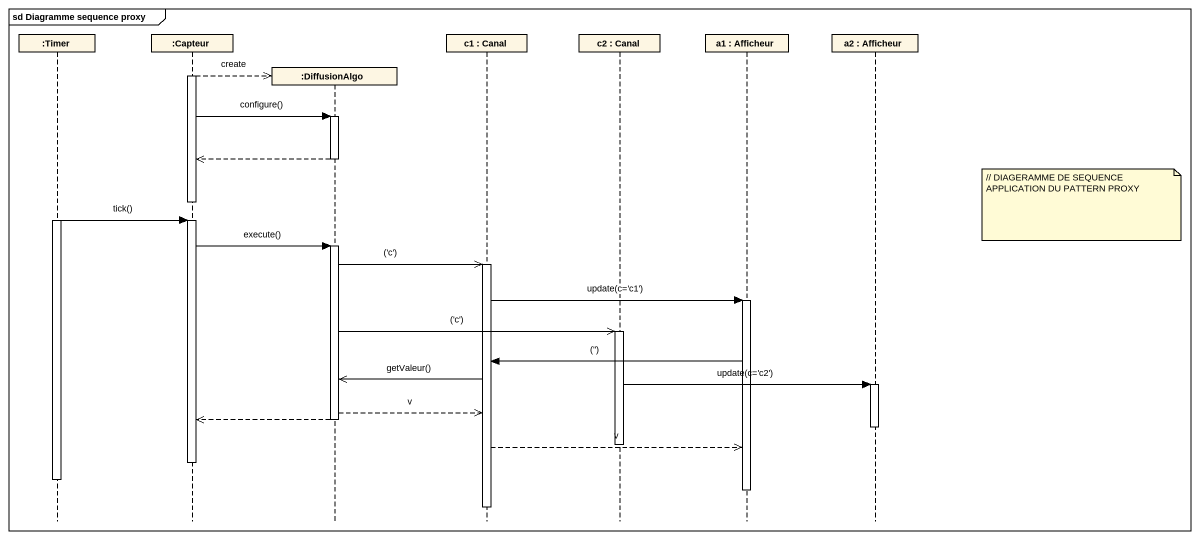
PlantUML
@startuml
mainframe sd Diagramme sequence proxy
hide footbox
participant ":Timer" as Timer
participant ":Capteur" as Capteur
participant ":DiffusionAlgo" as DiffusionAlgo
participant "c1 : Canal" as c1
participant "c2 : Canal" as c2
participant "a1 : Afficheur" as a1
participant "a2 : Afficheur" as a2

activate Capteur
Capteur -->> DiffusionAlgo ** : create
Capteur -> DiffusionAlgo : configure()
activate DiffusionAlgo
DiffusionAlgo -->> Capteur
deactivate DiffusionAlgo
deactivate Capteur
note right of a2
  // DIAGERAMME DE SEQUENCE
  APPLICATION DU PATTERN PROXY
end note
activate Timer
Timer -> Capteur : tick()
activate Capteur
Capteur -> DiffusionAlgo : execute()
activate DiffusionAlgo
DiffusionAlgo ->> c1 : ('c')
activate c1
c1 -> a1 : update(c='c1')
activate a1
DiffusionAlgo ->> c2 : ('c')
activate c2
a1 -> c1 : ('')
c1 ->> DiffusionAlgo : getValeur()
c2 -> a2 : update(c='c2')
activate a2
DiffusionAlgo -->> c1 : v
DiffusionAlgo -->> Capteur
deactivate DiffusionAlgo
deactivate a2
deactivate c2
c1 -->> a1 : v
deactivate Capteur
deactivate Timer
deactivate a1
deactivate c1
@enduml
